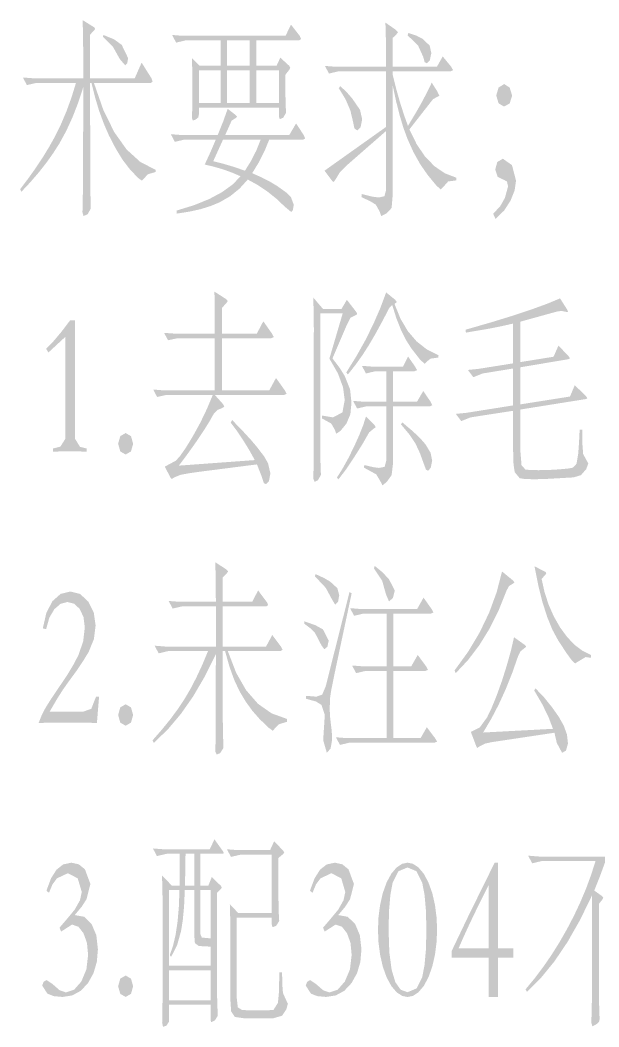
# Model space of a CAD drawing. Header units: millimetres. Extents: x 2819 to 3239, y 1479 to 1776.
# Drawn here: x 2871.25 to 2888.68, y 1546.28 to 1576.59 of the extents above; entities that cross this region are included whole.
import ezdxf

# ---------------------------------------------------------------- set-up
doc = ezdxf.new("R2010")
doc.units = ezdxf.units.MM
doc.layers.add('PDF_实体填充', color=7, linetype='Continuous')

msp = doc.modelspace()

# ---------------------------------------------------------------- hatches: boundary and pattern name
at = {"layer": 'PDF_实体填充', "transparency": 33554559}
h = msp.add_hatch(color=256, dxfattribs=at)
h.paths.add_polyline_path([(2875.332, 1572.019), (2875.099, 1571.95), (2874.937, 1571.783), (2874.906, 1571.758), (2874.789, 1571.846), (2874.541, 1572.112), (2874.334, 1572.382), (2874.126, 1572.722), (2873.915, 1573.13), (2873.764, 1573.48), (2873.626, 1573.858), (2873.503, 1574.265), (2873.394, 1574.701), (2873.355, 1574.701), (2873.357, 1571.733), (2873.363, 1571.385), (2873.376, 1570.92), (2873.281, 1570.746), (2873.155, 1570.69), (2873.124, 1570.808), (2873.144, 1571.766), (2873.146, 1574.564), (2872.993, 1574.098), (2872.823, 1573.661), (2872.635, 1573.253), (2872.429, 1572.875), (2872.245, 1572.587), (2872.039, 1572.297), (2871.811, 1572.007), (2871.559, 1571.715), (2871.286, 1571.423), (2871.247, 1571.497), (2871.495, 1571.826), (2871.724, 1572.149), (2871.933, 1572.464), (2872.121, 1572.773), (2872.29, 1573.074), (2872.478, 1573.458), (2872.647, 1573.857), (2872.797, 1574.271), (2872.929, 1574.701), (2871.742, 1574.701), (2871.451, 1574.633), (2871.329, 1574.862), (2871.646, 1574.838), (2873.146, 1574.838), (2873.146, 1575.682), (2873.142, 1576.123), (2873.129, 1576.589), (2873.468, 1576.378), (2873.507, 1576.334), (2873.481, 1576.284), (2873.355, 1576.154), (2873.355, 1574.838), (2874.698, 1574.838), (2874.906, 1575.31), (2875.206, 1574.831), (2875.237, 1574.738), (2875.189, 1574.701), (2873.468, 1574.701), (2873.752, 1573.887), (2874.081, 1573.218), (2874.454, 1572.694), (2874.871, 1572.315), (2875.332, 1572.081)], flags=0)
h.paths.add_polyline_path([(2873.754, 1576.142), (2874.075, 1576.011), (2874.306, 1575.844), (2874.498, 1575.446), (2874.472, 1575.291), (2874.411, 1575.229), (2874.25, 1575.415), (2874.036, 1575.797), (2873.741, 1576.086)], flags=0)
h = msp.add_hatch(color=256, dxfattribs=at)
h.paths.add_polyline_path([(2879.666, 1576.117), (2879.709, 1576.017), (2879.648, 1575.98), (2878.357, 1575.98), (2878.357, 1575.216), (2878.97, 1575.216), (2879.083, 1575.459), (2879.348, 1575.216), (2879.383, 1575.154), (2879.361, 1575.105), (2879.235, 1574.943), (2879.235, 1574.378), (2879.253, 1573.794), (2879.17, 1573.652), (2879.066, 1573.608), (2879.04, 1573.689), (2879.04, 1573.956), (2876.632, 1573.956), (2876.632, 1573.757), (2876.61, 1573.658), (2876.532, 1573.596), (2876.449, 1573.565), (2876.423, 1573.639), (2876.432, 1574.03), (2876.432, 1574.838), (2876.429, 1575.151), (2876.419, 1575.446), (2876.654, 1575.216), (2877.284, 1575.216), (2877.284, 1575.98), (2876.236, 1575.98), (2875.945, 1575.912), (2875.823, 1576.142), (2876.141, 1576.117), (2879.24, 1576.117), (2879.405, 1576.452)], flags=0)
h.paths.add_polyline_path([(2878.157, 1575.216), (2878.157, 1575.98), (2877.479, 1575.98), (2877.479, 1575.216)], flags=0)
h.paths.add_polyline_path([(2879.04, 1574.093), (2879.04, 1575.08), (2878.357, 1575.08), (2878.357, 1574.093)], flags=0)
h.paths.add_polyline_path([(2878.157, 1574.093), (2878.157, 1575.08), (2877.479, 1575.08), (2877.479, 1574.093)], flags=0)
h.paths.add_polyline_path([(2877.284, 1574.093), (2877.284, 1575.08), (2876.632, 1575.08), (2876.632, 1574.093)], flags=0)
h.paths.add_polyline_path([(2879.787, 1573.13), (2879.831, 1573.025), (2879.77, 1572.993), (2878.749, 1572.993), (2878.607, 1572.646), (2878.436, 1572.309), (2878.236, 1571.981), (2878.513, 1571.858), (2878.767, 1571.727), (2878.996, 1571.59), (2879.264, 1571.398), (2879.405, 1571.255), (2879.487, 1571.031), (2879.461, 1570.87), (2879.409, 1570.814), (2879.222, 1570.969), (2878.958, 1571.218), (2878.683, 1571.438), (2878.398, 1571.628), (2878.101, 1571.789), (2877.855, 1571.517), (2877.574, 1571.289), (2877.258, 1571.106), (2876.989, 1570.994), (2876.684, 1570.899), (2876.342, 1570.823), (2875.962, 1570.764), (2875.962, 1570.857), (2876.485, 1571.018), (2876.938, 1571.201), (2877.323, 1571.407), (2877.64, 1571.636), (2877.888, 1571.888), (2877.634, 1571.996), (2877.37, 1572.092), (2877.093, 1572.173), (2876.806, 1572.242), (2876.965, 1572.585), (2877.14, 1572.993), (2876.197, 1572.993), (2875.906, 1572.925), (2875.784, 1573.155), (2876.102, 1573.13), (2877.197, 1573.13), (2877.363, 1573.541), (2877.497, 1573.919), (2877.745, 1573.726), (2877.779, 1573.683), (2877.745, 1573.645), (2877.618, 1573.565), (2877.423, 1573.13), (2879.353, 1573.13), (2879.557, 1573.478)], flags=0)
h.paths.add_polyline_path([(2878.492, 1572.993), (2877.358, 1572.993), (2877.062, 1572.341), (2877.356, 1572.268), (2877.675, 1572.173), (2878.018, 1572.056), (2878.206, 1572.359), (2878.364, 1572.671)], flags=0)
h = msp.add_hatch(color=256, dxfattribs=at)
h.paths.add_polyline_path([(2884.382, 1571.764), (2884.138, 1571.733), (2883.96, 1571.534), (2883.917, 1571.491), (2883.787, 1571.603), (2883.512, 1571.938), (2883.291, 1572.259), (2883.091, 1572.617), (2882.913, 1573.012), (2882.79, 1573.347), (2882.676, 1573.726), (2882.569, 1574.148), (2882.469, 1574.614), (2882.469, 1571.354), (2882.434, 1570.932), (2882.278, 1570.771), (2882.122, 1570.69), (2882.078, 1570.82), (2881.961, 1571.031), (2881.8, 1571.132), (2881.526, 1571.261), (2881.535, 1571.354), (2881.855, 1571.275), (2882.043, 1571.249), (2882.217, 1571.286), (2882.265, 1571.46), (2882.265, 1573.248), (2881.07, 1572.205), (2880.874, 1572.003), (2880.739, 1571.783), (2880.687, 1571.714), (2880.648, 1571.745), (2880.413, 1572.056), (2882.265, 1573.372), (2882.265, 1575.049), (2880.839, 1575.049), (2880.548, 1574.98), (2880.426, 1575.21), (2880.744, 1575.185), (2882.265, 1575.185), (2882.265, 1575.608), (2882.261, 1576.042), (2882.248, 1576.514), (2882.561, 1576.297), (2882.626, 1576.222), (2882.565, 1576.142), (2882.469, 1576.055), (2882.469, 1575.185), (2883.799, 1575.185), (2883.973, 1575.496), (2884.23, 1575.185), (2884.286, 1575.08), (2884.212, 1575.049), (2882.469, 1575.049), (2882.469, 1574.937), (2882.574, 1574.517), (2882.685, 1574.122), (2882.803, 1573.751), (2882.926, 1573.403), (2883.138, 1573.755), (2883.329, 1574.089), (2883.497, 1574.407), (2883.643, 1574.707), (2883.812, 1574.44), (2883.873, 1574.31), (2883.799, 1574.273), (2883.682, 1574.21), (2882.969, 1573.298), (2883.191, 1572.85), (2883.443, 1572.481), (2883.726, 1572.19), (2884.039, 1571.978), (2884.382, 1571.845)], flags=0)
h.paths.add_polyline_path([(2882.939, 1576.204), (2883.193, 1576.117), (2883.382, 1576.017), (2883.582, 1575.819), (2883.63, 1575.595), (2883.586, 1575.384), (2883.495, 1575.291), (2883.43, 1575.322), (2883.386, 1575.483), (2883.23, 1575.828), (2882.917, 1576.129)], flags=0)
h.paths.add_polyline_path([(2880.887, 1574.602), (2881.07, 1574.432), (2881.244, 1574.235), (2881.483, 1573.888), (2881.548, 1573.602), (2881.5, 1573.36), (2881.4, 1573.267), (2881.313, 1573.329), (2881.27, 1573.54), (2881.193, 1573.866), (2881.051, 1574.199), (2880.844, 1574.54)], flags=0)
h = msp.add_hatch(color=256, dxfattribs=at)
h.paths.add_polyline_path([(2885.825, 1574.664), (2885.99, 1574.558), (2886.064, 1574.316), (2885.99, 1574.08), (2885.82, 1573.987), (2885.655, 1574.086), (2885.586, 1574.322), (2885.655, 1574.558)], flags=0)
h.paths.add_polyline_path([(2885.494, 1570.758), (2885.711, 1570.996), (2885.846, 1571.236), (2885.942, 1571.584), (2885.907, 1571.733), (2885.825, 1571.776), (2885.629, 1571.87), (2885.555, 1572.087), (2885.616, 1572.317), (2885.786, 1572.416), (2886.059, 1572.224), (2886.181, 1571.758), (2886.14, 1571.464), (2886.016, 1571.156), (2885.823, 1570.856), (2885.564, 1570.603)], flags=0)
for points in [[(2877.11, 1565.306), (2877.354, 1565.033), (2877.397, 1564.952), (2877.328, 1564.909), (2877.188, 1564.853), (2877.088, 1564.754), (2876.944, 1564.5), (2876.766, 1564.215), (2876.554, 1563.9), (2876.308, 1563.554), (2876.028, 1563.177), (2878.314, 1563.344), (2878.147, 1563.645), (2877.97, 1563.934), (2877.784, 1564.21), (2877.588, 1564.474), (2877.632, 1564.549), (2877.947, 1564.225), (2878.202, 1563.947), (2878.397, 1563.717), (2878.6, 1563.447), (2878.714, 1563.245), (2878.784, 1562.941), (2878.74, 1562.711), (2878.649, 1562.618), (2878.584, 1562.655), (2878.523, 1562.848), (2878.379, 1563.214), (2876.684, 1562.997), (2876.293, 1562.941), (2876.067, 1562.897), (2875.876, 1562.816), (2875.815, 1562.773), (2875.78, 1562.81), (2875.602, 1563.146), (2875.937, 1563.326), (2876.071, 1563.477), (2876.244, 1563.726), (2876.454, 1564.071), (2876.673, 1564.47), (2876.871, 1564.882), (2877.049, 1565.306), (2875.65, 1565.306), (2875.372, 1565.244), (2875.254, 1565.468), (2875.559, 1565.443), (2877.11, 1565.443), (2877.11, 1567.014), (2875.993, 1567.014), (2875.702, 1566.952), (2875.58, 1567.175), (2875.898, 1567.151), (2877.11, 1567.151), (2877.11, 1567.809), (2877.107, 1568.113), (2877.097, 1568.417), (2877.454, 1568.188), (2877.497, 1568.132), (2877.454, 1568.063), (2877.323, 1567.927), (2877.323, 1567.151), (2878.375, 1567.151), (2878.571, 1567.523), (2878.831, 1567.151), (2878.888, 1567.045), (2878.81, 1567.014), (2877.323, 1567.014), (2877.323, 1565.443), (2878.749, 1565.443), (2878.953, 1565.816), (2879.218, 1565.443), (2879.27, 1565.337), (2879.196, 1565.306)], [(2888.176, 1564.257), (2888.183, 1563.791), (2888.203, 1563.524), (2888.329, 1563.295), (2888.359, 1563.245), (2888.294, 1563.071), (2888.137, 1562.891), (2887.916, 1562.823), (2887.031, 1562.773), (2886.703, 1562.767), (2886.447, 1562.775), (2886.294, 1562.798), (2886.142, 1562.978), (2886.106, 1563.215), (2886.094, 1563.63), (2886.094, 1564.828), (2884.812, 1564.63), (2884.53, 1564.518), (2884.369, 1564.735), (2884.682, 1564.766), (2886.094, 1564.99), (2886.094, 1566.101), (2885.177, 1565.952), (2884.895, 1565.84), (2884.73, 1566.058), (2885.043, 1566.089), (2886.094, 1566.256), (2886.094, 1567.455), (2885.851, 1567.398), (2885.588, 1567.343), (2885.303, 1567.288), (2884.673, 1567.182), (2884.66, 1567.269), (2885.412, 1567.485), (2886.073, 1567.688), (2886.643, 1567.877), (2887.121, 1568.051), (2887.507, 1568.212), (2887.724, 1567.871), (2887.751, 1567.809), (2887.711, 1567.803), (2887.546, 1567.834), (2887.411, 1567.815), (2886.312, 1567.511), (2886.312, 1566.294), (2887.312, 1566.455), (2887.459, 1566.79), (2887.764, 1566.474), (2887.807, 1566.405), (2887.759, 1566.381), (2886.312, 1566.138), (2886.312, 1565.021), (2887.807, 1565.257), (2887.95, 1565.598), (2888.289, 1565.269), (2888.329, 1565.207), (2888.289, 1565.182), (2886.312, 1564.866), (2886.312, 1563.617), (2886.347, 1563.189), (2886.464, 1563.059), (2886.603, 1563.045), (2886.855, 1563.04), (2887.168, 1563.046), (2887.49, 1563.065), (2887.756, 1563.09), (2887.894, 1563.115), (2888.003, 1563.233), (2888.055, 1563.543), (2888.076, 1563.827), (2888.098, 1564.257)], [(2873.25, 1563.593), (2873.01, 1563.607), (2872.742, 1563.611), (2872.473, 1563.607), (2872.233, 1563.593), (2872.233, 1563.692), (2872.459, 1563.748), (2872.611, 1563.99), (2872.611, 1567.057), (2872.094, 1566.579), (2872.033, 1566.697), (2872.247, 1566.917), (2872.487, 1567.202), (2872.755, 1567.554), (2872.898, 1567.554), (2872.898, 1563.99), (2873.05, 1563.742), (2873.25, 1563.692)], [(2874.424, 1563.512), (2874.263, 1563.605), (2874.198, 1563.835), (2874.263, 1564.065), (2874.424, 1564.158), (2874.585, 1564.065), (2874.65, 1563.835), (2874.585, 1563.605)], [(2879.283, 1555.465), (2879.036, 1555.39), (2878.884, 1555.229), (2878.853, 1555.198), (2878.734, 1555.285), (2878.462, 1555.545), (2878.242, 1555.795), (2878.041, 1556.073), (2877.858, 1556.378), (2877.695, 1556.725), (2877.549, 1557.131), (2877.419, 1557.595), (2877.349, 1557.595), (2877.351, 1555.457), (2877.367, 1554.676), (2877.275, 1554.527), (2877.171, 1554.477), (2877.128, 1554.564), (2877.138, 1555.459), (2877.141, 1557.501), (2876.811, 1556.834), (2876.46, 1556.234), (2876.086, 1555.7), (2875.69, 1555.232), (2875.272, 1554.831), (2875.233, 1554.906), (2875.512, 1555.225), (2875.764, 1555.535), (2875.988, 1555.836), (2876.184, 1556.129), (2876.368, 1556.44), (2876.549, 1556.787), (2876.729, 1557.172), (2876.906, 1557.595), (2875.711, 1557.595), (2875.419, 1557.526), (2875.298, 1557.756), (2875.615, 1557.731), (2877.141, 1557.731), (2877.141, 1558.942), (2876.132, 1558.942), (2875.841, 1558.874), (2875.719, 1559.103), (2876.037, 1559.079), (2877.141, 1559.079), (2877.139, 1559.548), (2877.133, 1559.945), (2877.123, 1560.271), (2877.454, 1560.053), (2877.51, 1559.991), (2877.458, 1559.917), (2877.349, 1559.817), (2877.349, 1559.079), (2878.236, 1559.079), (2878.414, 1559.42), (2878.679, 1559.066), (2878.718, 1558.979), (2878.662, 1558.942), (2877.349, 1558.942), (2877.349, 1557.731), (2878.653, 1557.731), (2878.84, 1558.079), (2879.11, 1557.719), (2879.149, 1557.632), (2879.092, 1557.595), (2877.501, 1557.595), (2877.751, 1556.945), (2878.054, 1556.415), (2878.41, 1556.007), (2878.82, 1555.719), (2879.283, 1555.552)], [(2873.559, 1555.427), (2873.321, 1555.438), (2873.026, 1555.444), (2872.327, 1555.444), (2872.037, 1555.438), (2871.803, 1555.427), (2871.896, 1555.663), (2872.012, 1555.887), (2872.176, 1556.149), (2872.661, 1556.867), (2872.858, 1557.194), (2873.007, 1557.483), (2873.147, 1557.894), (2873.194, 1558.309), (2873.156, 1558.617), (2873.042, 1558.861), (2872.876, 1559.02), (2872.672, 1559.072), (2872.465, 1559.018), (2872.277, 1558.855), (2872.126, 1558.599), (2872.029, 1558.253), (2871.929, 1558.278), (2872.037, 1558.746), (2872.22, 1559.097), (2872.466, 1559.316), (2872.759, 1559.389), (2873.053, 1559.313), (2873.298, 1559.085), (2873.464, 1558.756), (2873.52, 1558.364), (2873.468, 1557.955), (2873.311, 1557.57), (2873.151, 1557.305), (2872.944, 1556.998), (2872.69, 1556.651), (2872.53, 1556.424), (2872.346, 1556.132), (2872.138, 1555.775), (2873.159, 1555.775), (2873.389, 1555.856), (2873.533, 1556.222), (2873.624, 1556.222)], [(2874.424, 1555.347), (2874.263, 1555.44), (2874.198, 1555.67), (2874.263, 1555.899), (2874.424, 1555.993), (2874.585, 1555.899), (2874.65, 1555.67), (2874.585, 1555.44)], [(2872.116, 1550.317), (2872.038, 1550.379), (2872.177, 1550.752), (2872.342, 1551.013), (2872.543, 1551.171), (2872.79, 1551.224), (2873.014, 1551.174), (2873.198, 1551.025), (2873.363, 1550.584), (2873.246, 1550.125), (2873.1, 1549.897), (2872.89, 1549.647), (2873.175, 1549.595), (2873.398, 1549.38), (2873.542, 1549.04), (2873.589, 1548.616), (2873.556, 1548.235), (2873.456, 1547.896), (2873.29, 1547.598), (2873.071, 1547.366), (2872.816, 1547.228), (2872.525, 1547.182), (2872.26, 1547.206), (2872.068, 1547.281), (2871.912, 1547.523), (2871.951, 1547.635), (2872.042, 1547.691), (2872.212, 1547.579), (2872.437, 1547.383), (2872.625, 1547.318), (2872.873, 1547.4), (2873.09, 1547.647), (2873.243, 1548.012), (2873.294, 1548.448), (2873.259, 1548.81), (2873.155, 1549.1), (2873.002, 1549.296), (2872.811, 1549.361), (2872.481, 1549.15), (2872.433, 1549.268), (2872.625, 1549.491), (2872.89, 1549.81), (2873.049, 1550.093), (2873.103, 1550.342), (2872.981, 1550.752), (2872.685, 1550.907), (2872.355, 1550.752), (2872.219, 1550.569)], [(2880.053, 1550.317), (2879.975, 1550.379), (2880.114, 1550.752), (2880.279, 1551.013), (2880.48, 1551.171), (2880.727, 1551.224), (2880.95, 1551.174), (2881.135, 1551.025), (2881.3, 1550.584), (2881.183, 1550.125), (2881.037, 1549.897), (2880.827, 1549.647), (2881.112, 1549.595), (2881.335, 1549.38), (2881.478, 1549.04), (2881.526, 1548.616), (2881.493, 1548.235), (2881.393, 1547.896), (2881.226, 1547.598), (2881.008, 1547.366), (2880.753, 1547.228), (2880.461, 1547.182), (2880.197, 1547.206), (2880.005, 1547.281), (2879.849, 1547.523), (2879.888, 1547.635), (2879.979, 1547.691), (2880.148, 1547.579), (2880.373, 1547.383), (2880.561, 1547.318), (2880.81, 1547.4), (2881.026, 1547.647), (2881.18, 1548.012), (2881.231, 1548.448), (2881.196, 1548.81), (2881.092, 1549.1), (2880.938, 1549.296), (2880.748, 1549.361), (2880.418, 1549.15), (2880.37, 1549.268), (2880.561, 1549.491), (2880.827, 1549.81), (2880.986, 1550.093), (2881.039, 1550.342), (2880.918, 1550.752), (2880.622, 1550.907), (2880.292, 1550.752), (2880.156, 1550.569)], [(2874.424, 1547.182), (2874.263, 1547.275), (2874.198, 1547.504), (2874.263, 1547.734), (2874.424, 1547.827), (2874.585, 1547.734), (2874.65, 1547.504), (2874.585, 1547.275)]]:
    msp.add_hatch(color=256, dxfattribs=at).paths.add_polyline_path(points)
h = msp.add_hatch(color=256, dxfattribs=at)
h.paths.add_polyline_path([(2883.847, 1566.499), (2883.843, 1566.43), (2883.608, 1566.399), (2883.491, 1566.306), (2883.43, 1566.244), (2883.299, 1566.36), (2883.026, 1566.71), (2882.863, 1566.968), (2882.713, 1567.272), (2882.576, 1567.62), (2882.452, 1568.014), (2882.369, 1567.933), (2882.148, 1567.51), (2881.943, 1567.135), (2881.752, 1566.809), (2881.56, 1566.509), (2881.349, 1566.213), (2881.118, 1565.921), (2881.07, 1565.983), (2881.371, 1566.467), (2881.642, 1566.95), (2881.881, 1567.432), (2882.091, 1567.913), (2882.27, 1568.392), (2882.543, 1568.169), (2882.591, 1568.101), (2882.522, 1568.045), (2882.701, 1567.601), (2882.924, 1567.225), (2883.189, 1566.916), (2883.497, 1566.674)], flags=0)
h.paths.add_polyline_path([(2881.37, 1567.803), (2881.4, 1567.74), (2881.361, 1567.709), (2881.196, 1567.629), (2881.087, 1567.418), (2880.653, 1566.405), (2880.866, 1566.126), (2881.018, 1565.884), (2881.183, 1565.474), (2881.226, 1565.07), (2881.192, 1564.723), (2881.074, 1564.443), (2880.892, 1564.22), (2880.766, 1564.139), (2880.731, 1564.245), (2880.618, 1564.443), (2880.335, 1564.599), (2880.34, 1564.685), (2880.67, 1564.63), (2880.953, 1564.779), (2881.022, 1565.151), (2880.971, 1565.538), (2880.817, 1565.954), (2880.561, 1566.399), (2880.961, 1567.759), (2880.288, 1567.759), (2880.289, 1563.614), (2880.292, 1563.282), (2880.305, 1562.897), (2880.218, 1562.742), (2880.118, 1562.686), (2880.079, 1562.779), (2880.09, 1563.68), (2880.092, 1567.331), (2880.088, 1567.765), (2880.075, 1568.237), (2880.366, 1567.896), (2880.926, 1567.896), (2881.087, 1568.169)], flags=0)
h.paths.add_polyline_path([(2883.608, 1565.102), (2883.66, 1564.996), (2883.591, 1564.965), (2882.478, 1564.965), (2882.478, 1563.257), (2882.435, 1562.891), (2882.287, 1562.686), (2882.157, 1562.581), (2882.122, 1562.661), (2881.973, 1562.914), (2881.605, 1563.115), (2881.609, 1563.195), (2881.885, 1563.13), (2882.052, 1563.108), (2882.222, 1563.139), (2882.274, 1563.326), (2882.274, 1564.965), (2881.687, 1564.965), (2881.396, 1564.897), (2881.274, 1565.126), (2881.591, 1565.102), (2882.274, 1565.102), (2882.274, 1566.02), (2881.952, 1566.02), (2881.661, 1565.952), (2881.539, 1566.182), (2881.857, 1566.157), (2882.778, 1566.157), (2882.93, 1566.461), (2883.143, 1566.157), (2883.2, 1566.052), (2883.126, 1566.02), (2882.478, 1566.02), (2882.478, 1565.102), (2883.2, 1565.102), (2883.387, 1565.424)], flags=0)
h.paths.add_polyline_path([(2881.913, 1564.406), (2881.957, 1564.332), (2881.891, 1564.288), (2881.757, 1564.176), (2881.551, 1563.816), (2881.3, 1563.419), (2881.049, 1563.045), (2880.835, 1562.767), (2880.787, 1562.816), (2880.958, 1563.088), (2881.129, 1563.396), (2881.3, 1563.742), (2881.456, 1564.086), (2881.577, 1564.39), (2881.661, 1564.654)], flags=0)
h.paths.add_polyline_path([(2882.752, 1564.481), (2883.056, 1564.227), (2883.291, 1564.006), (2883.456, 1563.816), (2883.606, 1563.568), (2883.656, 1563.332), (2883.613, 1563.115), (2883.534, 1563.021), (2883.469, 1563.059), (2883.413, 1563.208), (2883.286, 1563.557), (2883.156, 1563.835), (2882.981, 1564.102), (2882.717, 1564.418)], flags=0)
h = msp.add_hatch(color=256, dxfattribs=at)
h.paths.add_polyline_path([(2881.926, 1560.159), (2882.164, 1559.962), (2882.356, 1559.755), (2882.53, 1559.42), (2882.474, 1559.19), (2882.356, 1559.091), (2882.265, 1559.302), (2882.15, 1559.712), (2881.9, 1560.084)], flags=0)
h.paths.add_polyline_path([(2880.144, 1559.911), (2880.395, 1559.796), (2880.583, 1559.687), (2880.8, 1559.488), (2880.857, 1559.277), (2880.822, 1559.079), (2880.735, 1558.992), (2880.627, 1559.172), (2880.453, 1559.496), (2880.122, 1559.848)], flags=0)
h.paths.add_polyline_path([(2881.231, 1559.333), (2880.709, 1556.88), (2880.616, 1556.418), (2880.579, 1556.173), (2880.57, 1555.831), (2880.585, 1555.57), (2880.631, 1555.185), (2880.644, 1554.931), (2880.596, 1554.658), (2880.483, 1554.533), (2880.374, 1554.912), (2880.422, 1555.67), (2880.322, 1555.974), (2880.157, 1556.076), (2879.853, 1556.16), (2879.862, 1556.247), (2880.17, 1556.222), (2880.344, 1556.284), (2880.448, 1556.527), (2881.166, 1559.37)], flags=0)
h.paths.add_polyline_path([(2883.747, 1554.968), (2883.804, 1554.869), (2883.73, 1554.838), (2881.17, 1554.838), (2880.879, 1554.769), (2880.757, 1554.999), (2881.074, 1554.974), (2882.283, 1554.974), (2882.283, 1556.998), (2881.657, 1556.998), (2881.365, 1556.93), (2881.244, 1557.16), (2881.561, 1557.135), (2882.283, 1557.135), (2882.283, 1558.725), (2881.596, 1558.725), (2881.305, 1558.656), (2881.183, 1558.886), (2881.5, 1558.861), (2883.204, 1558.861), (2883.395, 1559.203), (2883.639, 1558.861), (2883.695, 1558.756), (2883.621, 1558.725), (2882.491, 1558.725), (2882.491, 1557.135), (2883.026, 1557.135), (2883.221, 1557.477), (2883.473, 1557.135), (2883.53, 1557.029), (2883.456, 1556.998), (2882.491, 1556.998), (2882.491, 1554.974), (2883.308, 1554.974), (2883.495, 1555.303)], flags=0)
h.paths.add_polyline_path([(2879.809, 1558.489), (2880.142, 1558.372), (2880.366, 1558.247), (2880.54, 1557.911), (2880.5, 1557.725), (2880.409, 1557.65), (2880.327, 1557.756), (2880.127, 1558.141), (2879.982, 1558.285), (2879.801, 1558.42)], flags=0)
h = msp.add_hatch(color=256, dxfattribs=at)
h.paths.add_polyline_path([(2888.442, 1557.39), (2888.276, 1557.414), (2887.998, 1557.247), (2887.963, 1557.222), (2887.873, 1557.3), (2887.701, 1557.534), (2887.446, 1557.924), (2887.277, 1558.237), (2887.122, 1558.616), (2886.98, 1559.061), (2886.852, 1559.571), (2886.738, 1560.147), (2887.064, 1559.979), (2887.094, 1559.942), (2887.072, 1559.898), (2886.951, 1559.768), (2887.04, 1559.369), (2887.163, 1558.992), (2887.32, 1558.636), (2887.511, 1558.302), (2887.726, 1558.011), (2887.953, 1557.776), (2888.191, 1557.598), (2888.442, 1557.477)], flags=0)
h.paths.add_polyline_path([(2886.099, 1559.712), (2886.134, 1559.656), (2886.068, 1559.613), (2885.968, 1559.55), (2885.899, 1559.42), (2885.658, 1558.82), (2885.384, 1558.271), (2885.077, 1557.773), (2884.738, 1557.326), (2884.365, 1556.93), (2884.33, 1557.011), (2884.739, 1557.575), (2885.086, 1558.155), (2885.372, 1558.751), (2885.597, 1559.363), (2885.76, 1559.991)], flags=0)
h.paths.add_polyline_path([(2886.768, 1556.471), (2887.027, 1556.199), (2887.264, 1555.906), (2887.468, 1555.617), (2887.62, 1555.347), (2887.715, 1555.083), (2887.746, 1554.813), (2887.685, 1554.595), (2887.568, 1554.533), (2887.411, 1554.825), (2887.338, 1555.136), (2885.463, 1554.855), (2885.264, 1554.813), (2885.082, 1554.726), (2885.017, 1554.676), (2884.99, 1554.713), (2884.821, 1555.16), (2885.09, 1555.297), (2885.308, 1555.595), (2885.44, 1555.867), (2885.595, 1556.247), (2885.757, 1556.696), (2885.903, 1557.16), (2886.029, 1557.609), (2886.121, 1558.011), (2886.451, 1557.775), (2886.49, 1557.725), (2886.42, 1557.669), (2886.316, 1557.588), (2886.247, 1557.452), (2886.067, 1556.936), (2885.871, 1556.447), (2885.66, 1555.985), (2885.433, 1555.55), (2885.19, 1555.142), (2887.294, 1555.254), (2887.158, 1555.611), (2886.97, 1555.996), (2886.729, 1556.409)], flags=0)
h = msp.add_hatch(color=256, dxfattribs=at)
h.paths.add_polyline_path([(2877.358, 1551.565), (2877.38, 1551.509), (2877.349, 1551.491), (2876.671, 1551.491), (2876.671, 1550.535), (2876.915, 1550.535), (2877.019, 1550.795), (2877.297, 1550.522), (2877.319, 1550.479), (2877.297, 1550.435), (2877.175, 1550.311), (2877.175, 1547.629), (2877.179, 1547.194), (2877.188, 1546.884), (2877.201, 1546.617), (2877.11, 1546.474), (2877.002, 1546.424), (2876.98, 1546.492), (2876.98, 1546.946), (2875.728, 1546.946), (2875.728, 1546.436), (2875.654, 1546.319), (2875.55, 1546.281), (2875.524, 1546.405), (2875.532, 1546.84), (2875.536, 1547.115), (2875.537, 1550.025), (2875.532, 1550.415), (2875.519, 1550.839), (2875.815, 1550.535), (2876.05, 1550.535), (2876.055, 1551.056), (2876.054, 1551.491), (2875.658, 1551.491), (2875.367, 1551.423), (2875.246, 1551.652), (2875.563, 1551.627), (2876.954, 1551.627), (2877.101, 1551.925)], flags=0)
h.paths.add_polyline_path([(2876.489, 1550.535), (2876.489, 1551.491), (2876.228, 1551.491), (2876.219, 1550.898), (2876.21, 1550.535)], flags=0)
h.paths.add_polyline_path([(2876.98, 1548.945), (2876.98, 1550.398), (2876.671, 1550.398), (2876.671, 1549.082), (2876.719, 1548.97)], flags=0)
h.paths.add_polyline_path([(2876.98, 1548.119), (2876.98, 1548.697), (2876.628, 1548.715), (2876.51, 1548.802), (2876.489, 1549.069), (2876.489, 1550.398), (2876.206, 1550.398), (2876.184, 1549.91), (2876.146, 1549.498), (2876.093, 1549.162), (2875.975, 1548.745), (2875.793, 1548.386), (2875.754, 1548.442), (2875.852, 1548.723), (2875.93, 1549.059), (2875.988, 1549.45), (2876.027, 1549.897), (2876.045, 1550.398), (2875.728, 1550.398), (2875.728, 1548.119)], flags=0)
h.paths.add_polyline_path([(2876.98, 1547.082), (2876.98, 1547.983), (2875.728, 1547.983), (2875.728, 1547.082)], flags=0)
h.paths.add_polyline_path([(2879.136, 1547.927), (2879.142, 1547.568), (2879.162, 1547.3), (2879.283, 1547.033), (2879.31, 1546.983), (2879.266, 1546.815), (2879.136, 1546.617), (2878.875, 1546.542), (2878.019, 1546.536), (2877.714, 1546.579), (2877.601, 1546.747), (2877.575, 1547.157), (2877.575, 1549.224), (2877.572, 1549.633), (2877.562, 1549.976), (2877.814, 1549.709), (2878.827, 1549.709), (2878.827, 1551.466), (2877.888, 1551.466), (2877.597, 1551.398), (2877.475, 1551.627), (2877.793, 1551.603), (2878.775, 1551.603), (2878.897, 1551.87), (2879.17, 1551.584), (2879.201, 1551.534), (2879.17, 1551.485), (2879.027, 1551.367), (2879.027, 1550.112), (2879.036, 1549.703), (2879.049, 1549.467), (2878.957, 1549.324), (2878.849, 1549.28), (2878.827, 1549.355), (2878.827, 1549.572), (2877.771, 1549.572), (2877.771, 1547.151), (2877.801, 1546.871), (2877.927, 1546.79), (2878.094, 1546.781), (2878.401, 1546.778), (2878.711, 1546.781), (2878.875, 1546.79), (2879.01, 1547.002), (2879.042, 1547.329), (2879.053, 1547.927)], flags=0)
h = msp.add_hatch(color=256, dxfattribs=at)
h.paths.add_polyline_path([(2890.485, 1551.379), (2890.524, 1551.298), (2890.472, 1551.274), (2888.876, 1551.274), (2888.698, 1550.785), (2888.537, 1550.386), (2888.772, 1550.218), (2888.811, 1550.168), (2888.785, 1550.119), (2888.681, 1549.988), (2888.682, 1547.241), (2888.685, 1546.927), (2888.698, 1546.517), (2888.681, 1546.43), (2888.589, 1546.35), (2888.481, 1546.3), (2888.45, 1546.399), (2888.47, 1547.234), (2888.472, 1550.243), (2888.108, 1549.497), (2887.73, 1548.833), (2887.337, 1548.252), (2886.93, 1547.753), (2886.508, 1547.337), (2886.468, 1547.411), (2886.742, 1547.742), (2887.004, 1548.089), (2887.253, 1548.452), (2887.491, 1548.83), (2887.716, 1549.224), (2887.927, 1549.628), (2888.118, 1550.035), (2888.291, 1550.445), (2888.443, 1550.858), (2888.576, 1551.274), (2886.96, 1551.274), (2886.668, 1551.205), (2886.547, 1551.435), (2886.864, 1551.41), (2889.989, 1551.41), (2890.172, 1551.808)], flags=0)
h.paths.add_polyline_path([(2889.033, 1549.703), (2889.312, 1549.484), (2889.554, 1549.283), (2889.759, 1549.1), (2890.006, 1548.861), (2890.185, 1548.653), (2890.35, 1548.38), (2890.372, 1548.163), (2890.337, 1547.927), (2890.25, 1547.821), (2890.172, 1547.871), (2890.102, 1548.07), (2889.973, 1548.364), (2889.733, 1548.753), (2889.52, 1549.042), (2889.277, 1549.332), (2889.002, 1549.622)], flags=0)
h = msp.add_hatch(color=256, dxfattribs=at)
h.paths.add_polyline_path([(2882.913, 1551.224), (2882.751, 1551.19), (2882.585, 1551.081), (2882.426, 1550.893), (2882.284, 1550.63), (2882.168, 1550.306), (2882.086, 1549.944), (2882.038, 1549.567), (2882.024, 1549.199), (2882.039, 1548.831), (2882.087, 1548.455), (2882.169, 1548.093), (2882.285, 1547.77), (2882.428, 1547.508), (2882.587, 1547.321), (2882.753, 1547.213), (2882.915, 1547.18), (2883.077, 1547.214), (2883.242, 1547.323), (2883.402, 1547.511), (2883.544, 1547.774), (2883.659, 1548.098), (2883.742, 1548.46), (2883.789, 1548.837), (2883.804, 1549.205), (2883.789, 1549.573), (2883.741, 1549.949), (2883.658, 1550.311), (2883.542, 1550.634), (2883.4, 1550.896), (2883.241, 1551.083), (2883.075, 1551.191), (2882.913, 1551.224)], flags=0)
h.paths.add_polyline_path([(2882.913, 1547.324), (2883.185, 1547.438), (2883.356, 1547.778), (2883.426, 1548.14), (2883.468, 1548.614), (2883.482, 1549.2), (2883.468, 1549.785), (2883.426, 1550.259), (2883.356, 1550.622), (2883.185, 1550.966), (2882.913, 1551.081), (2882.64, 1550.966), (2882.465, 1550.622), (2882.398, 1550.259), (2882.357, 1549.785), (2882.343, 1549.2), (2882.366, 1548.525), (2882.435, 1547.999), (2882.548, 1547.624), (2882.708, 1547.399)], flags=0)
h = msp.add_hatch(color=256, dxfattribs=at)
h.paths.add_polyline_path([(2885.538, 1551.224), (2885.643, 1551.224), (2885.643, 1548.647), (2886.103, 1548.647), (2886.103, 1548.361), (2885.643, 1548.361), (2885.643, 1547.182), (2885.356, 1547.182), (2885.356, 1548.361), (2884.243, 1548.361), (2884.243, 1548.566), (2884.76, 1549.647)], flags=0)
h.paths.add_polyline_path([(2885.356, 1548.647), (2885.356, 1550.553), (2885.13, 1550.101), (2884.927, 1549.685), (2884.746, 1549.304), (2884.588, 1548.958), (2884.452, 1548.647)], flags=0)

doc.saveas('drawing.dxf')
